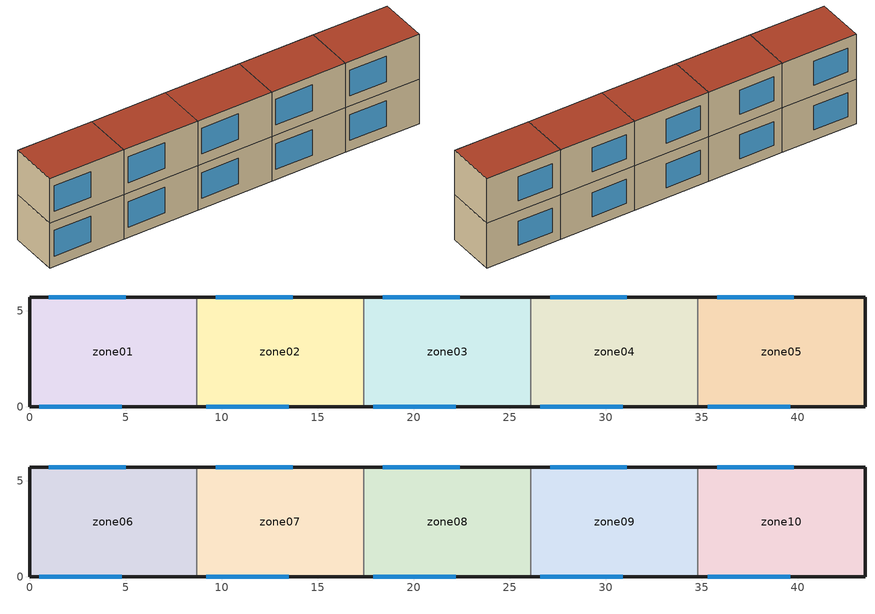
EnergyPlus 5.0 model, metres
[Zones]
zone01
 floor ground (GROUND_FLOOR): 8.7,5.7 8.7,0 0,0 0,5.7 z0
 wall outside (EXT_WALL): 8.7,5.7 0,5.7 0,0 8.7,0 z0:5.4
 wall to zone02 (ADJ_WALL): 8.7,0 8.7,5.7 z0:5.4
 window (EXT_WINDOW1): 0.5,0 4.8,0 z1.25:4.35; 5,5.7 1,5.7 z1.25:4.15
 ceiling to zone06 (ADJ_CEILING): 0,5.7 0,0 8.7,0 8.7,5.7 z5.4
zone02
 floor ground (GROUND_FLOOR): 17.4,5.7 17.4,0 8.7,0 8.7,5.7 z0
 wall outside (EXT_WALL): 17.4,5.7 8.7,5.7 / 8.7,0 17.4,0 z0:5.4
 wall to zone03 (ADJ_WALL): 17.4,0 17.4,5.7 z0:5.4
 wall to zone01 (ADJ_WALL): 8.7,5.7 8.7,0 z0:5.4
 window (EXT_WINDOW1): 9.2,0 13.5,0 z1.25:4.35; 13.7,5.7 9.7,5.7 z1.25:4.15
 ceiling to zone07 (ADJ_CEILING): 8.7,5.7 8.7,0 17.4,0 17.4,5.7 z5.4
zone03
 floor ground (GROUND_FLOOR): 26.1,5.7 26.1,0 17.4,0 17.4,5.7 z0
 wall outside (EXT_WALL): 26.1,5.7 17.4,5.7 / 17.4,0 26.1,0 z0:5.4
 wall to zone04 (ADJ_WALL): 26.1,0 26.1,5.7 z0:5.4
 wall to zone02 (ADJ_WALL): 17.4,5.7 17.4,0 z0:5.4
 window (EXT_WINDOW1): 17.9,0 22.2,0 z1.25:4.35; 22.4,5.7 18.4,5.7 z1.25:4.15
 ceiling to zone08 (ADJ_CEILING): 17.4,5.7 17.4,0 26.1,0 26.1,5.7 z5.4
zone04
 floor ground (GROUND_FLOOR): 34.8,5.7 34.8,0 26.1,0 26.1,5.7 z0
 wall outside (EXT_WALL): 34.8,5.7 26.1,5.7 / 26.1,0 34.8,0 z0:5.4
 wall to zone05 (ADJ_WALL): 34.8,0 34.8,5.7 z0:5.4
 wall to zone03 (ADJ_WALL): 26.1,5.7 26.1,0 z0:5.4
 window (EXT_WINDOW1): 26.6,0 30.9,0 z1.25:4.35; 31.1,5.7 27.1,5.7 z1.25:4.15
 ceiling to zone09 (ADJ_CEILING): 26.1,5.7 26.1,0 34.8,0 34.8,5.7 z5.4
zone05
 floor ground (GROUND_FLOOR): 43.5,5.7 43.5,0 34.8,0 34.8,5.7 z0
 wall outside (EXT_WALL): 34.8,0 43.5,0 43.5,5.7 34.8,5.7 z0:5.4
 wall to zone04 (ADJ_WALL): 34.8,5.7 34.8,0 z0:5.4
 window (EXT_WINDOW1): 35.3,0 39.6,0 z1.25:4.35; 39.8,5.7 35.8,5.7 z1.25:4.15
 ceiling to zone10 (ADJ_CEILING): 34.8,5.7 34.8,0 43.5,0 43.5,5.7 z5.4
zone06
 floor to zone01 (ADJ_CEILING): 8.7,5.7 8.7,0 0,0 0,5.7 z5.4
 wall outside (EXT_WALL): 8.7,5.7 0,5.7 0,0 8.7,0 z5.4:10.8
 wall to zone07 (ADJ_WALL): 8.7,0 8.7,5.7 z5.4:10.8
 window (EXT_WINDOW1): 0.5,0 4.8,0 z6.65:9.75; 5,5.7 1,5.7 z6.65:9.55
 roof outside (EXT_ROOF): 0,5.7 0,0 8.7,0 8.7,5.7 z10.8
zone07
 floor to zone02 (ADJ_CEILING): 17.4,5.7 17.4,0 8.7,0 8.7,5.7 z5.4
 wall outside (EXT_WALL): 17.4,5.7 8.7,5.7 / 8.7,0 17.4,0 z5.4:10.8
 wall to zone08 (ADJ_WALL): 17.4,0 17.4,5.7 z5.4:10.8
 wall to zone06 (ADJ_WALL): 8.7,5.7 8.7,0 z5.4:10.8
 window (EXT_WINDOW1): 9.2,0 13.5,0 z6.65:9.75; 13.7,5.7 9.7,5.7 z6.65:9.55
 roof outside (EXT_ROOF): 8.7,5.7 8.7,0 17.4,0 17.4,5.7 z10.8
zone08
 floor to zone03 (ADJ_CEILING): 26.1,5.7 26.1,0 17.4,0 17.4,5.7 z5.4
 wall outside (EXT_WALL): 26.1,5.7 17.4,5.7 / 17.4,0 26.1,0 z5.4:10.8
 wall to zone09 (ADJ_WALL): 26.1,0 26.1,5.7 z5.4:10.8
 wall to zone07 (ADJ_WALL): 17.4,5.7 17.4,0 z5.4:10.8
 window (EXT_WINDOW1): 17.9,0 22.2,0 z6.65:9.75; 22.4,5.7 18.4,5.7 z6.65:9.55
 roof outside (EXT_ROOF): 17.4,5.7 17.4,0 26.1,0 26.1,5.7 z10.8
zone09
 floor to zone04 (ADJ_CEILING): 34.8,5.7 34.8,0 26.1,0 26.1,5.7 z5.4
 wall outside (EXT_WALL): 34.8,5.7 26.1,5.7 / 26.1,0 34.8,0 z5.4:10.8
 wall to zone10 (ADJ_WALL): 34.8,0 34.8,5.7 z5.4:10.8
 wall to zone08 (ADJ_WALL): 26.1,5.7 26.1,0 z5.4:10.8
 window (EXT_WINDOW1): 26.6,0 30.9,0 z6.65:9.75; 31.1,5.7 27.1,5.7 z6.65:9.55
 roof outside (EXT_ROOF): 26.1,5.7 26.1,0 34.8,0 34.8,5.7 z10.8
zone10
 floor to zone05 (ADJ_CEILING): 43.5,5.7 43.5,0 34.8,0 34.8,5.7 z5.4
 wall outside (EXT_WALL): 34.8,0 43.5,0 43.5,5.7 34.8,5.7 z5.4:10.8
 wall to zone09 (ADJ_WALL): 34.8,5.7 34.8,0 z5.4:10.8
 window (EXT_WINDOW1): 35.3,0 39.6,0 z6.65:9.75; 39.8,5.7 35.8,5.7 z6.65:9.55
 roof outside (EXT_ROOF): 34.8,5.7 34.8,0 43.5,0 43.5,5.7 z10.8
[Building]
TRNSYS18: North Axis {deg}=0; Terrain=City; Loads Convergence Tolerance Value=0; Temperature Convergence Tolerance Value {deltaC}=0; Solar Distribution=FullInteriorAndExterior; Maximum Number of Warmup Days=0
[Site:Location]
not used: Latitude {deg}=0; Longitude {deg}=0; Time Zone {hr}=0; Elevation {m}=0
[Construction]
GROUND_FLOOR; EXT_WALL; EXT_ROOF; ADJ_WALL; ADJ_CEILING; EXT_WINDOW1: 
[WindowProperty:ShadingControl]
ESHADE=0; ISHADE=INPUT 1*MAX_ISHADE : SHADECNTRL=ISHADE_INTERNAL
[SurfaceProperty:OtherSideCoefficients]
BOUNDARY=IDENTICAL; BOUNDARY=INPUT 1*TBOUNDARY; BOUNDARY=INPUT 1*TBOUNDARY_2; BOUNDARY=INPUT 1*TBOUNDARY_3; BOUNDARY=INPUT 1*TGROUND; BOUNDARY=20; BOUNDARY=15
[Zone] Multiplier=1
zone01; zone02; zone03; zone04; zone05; zone06; zone07; zone08; zone09; zone10
